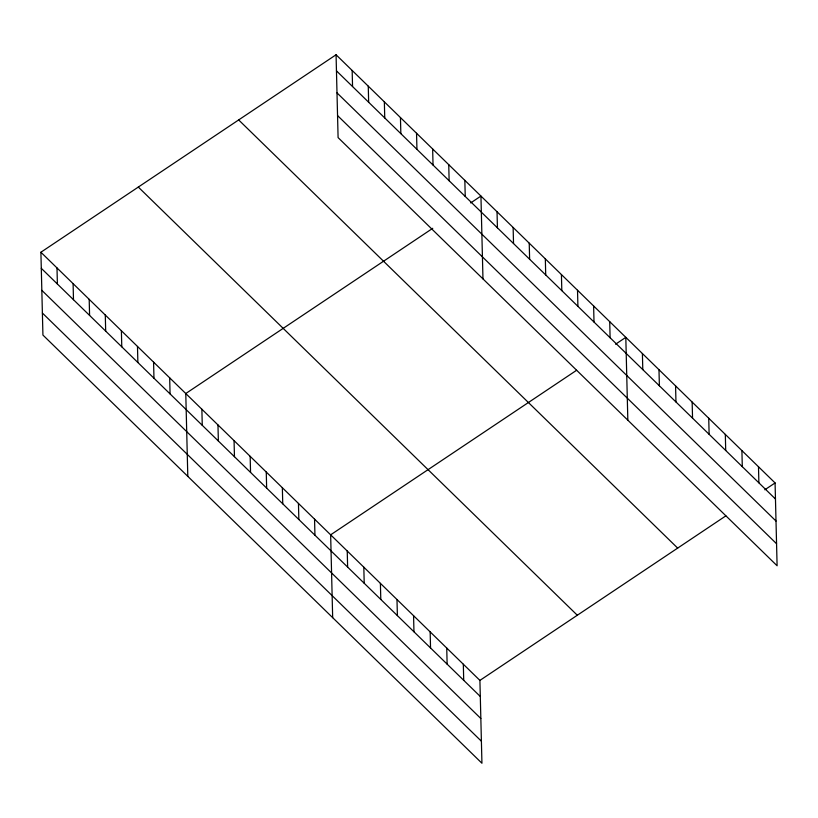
<?xml version="1.0" encoding="UTF-8"?>
<svg xmlns="http://www.w3.org/2000/svg" width="818" height="818" viewBox="0 0 818 818"><rect width="100%" height="100%" fill="white"/><g stroke="black" fill="none" stroke-linecap="round" stroke-linejoin="round"><path stroke-width="1.23" d="M40.9 252.241L479.91 680.402L481.935 763.235L42.925 335.063L40.9 252.241L336.065 54.765L775.075 482.937L777.1 565.759L338.09 137.598L336.065 54.765M432.753 228.304L185.778 393.53L187.803 476.362M470.687 202.925L480.943 196.064L482.968 278.897M576.598 370.278L330.646 534.829L332.67 617.651M615.555 344.214L625.811 337.353L627.835 420.186M479.91 680.402L725.863 515.861M764.82 489.798L775.075 482.937M336.454 70.849L775.464 499.011M336.996 92.874L776.006 521.046M337.548 115.573L776.558 543.735M238.662 119.929L677.672 548.101M138.303 187.066L577.314 615.238M41.289 268.314L480.299 696.486M41.83 290.339L480.841 718.511M42.383 313.038L481.393 741.21M758.49 466.761L758.879 482.835M741.906 450.585L742.294 466.669M725.321 434.409L725.709 450.493M708.736 418.233L709.124 434.317M692.151 402.057L692.549 418.141M675.566 385.881L675.965 401.965M658.981 369.705L659.38 385.789M642.396 353.529L642.795 369.613M609.717 321.658L610.105 337.742M593.623 305.963L594.011 322.036M577.518 290.257L577.917 306.341M561.424 274.562L561.813 290.635M545.33 258.856L545.718 274.94M529.226 243.161L529.624 259.245M513.131 227.465L513.53 243.539M497.037 211.76L497.426 227.844M464.839 180.359L465.238 196.443M463.325 664.226L463.714 680.31M448.745 164.663L449.133 180.747M446.74 648.05L447.129 664.134M432.65 148.968L433.039 165.042M430.156 631.874L430.544 647.958M416.546 133.262L416.945 149.346M413.571 615.698L413.959 631.782M400.452 117.567L400.851 133.641M396.986 599.522L397.384 615.606M384.358 101.861L384.746 117.945M368.264 86.166L368.652 102.25M380.401 583.357L380.799 599.43M352.159 70.471L352.558 86.544M363.816 567.181L364.214 583.254M347.231 551.005L347.63 567.078M314.552 519.123L314.94 535.207M298.458 503.428L298.846 519.512M282.353 487.732L282.752 503.806M266.259 472.027L266.648 488.111M250.165 456.332L250.553 472.405M234.06 440.626L234.459 456.71M217.966 424.931L218.365 441.014M201.872 409.235L202.261 425.309M169.674 377.834L170.072 393.908M153.579 362.129L153.968 378.213M137.485 346.433L137.874 362.517M121.381 330.738L121.78 346.812M105.287 315.032L105.686 331.116M89.193 299.337L89.581 315.411M73.099 283.631L73.487 299.715M56.994 267.936L57.393 284.02"/></g></svg>
